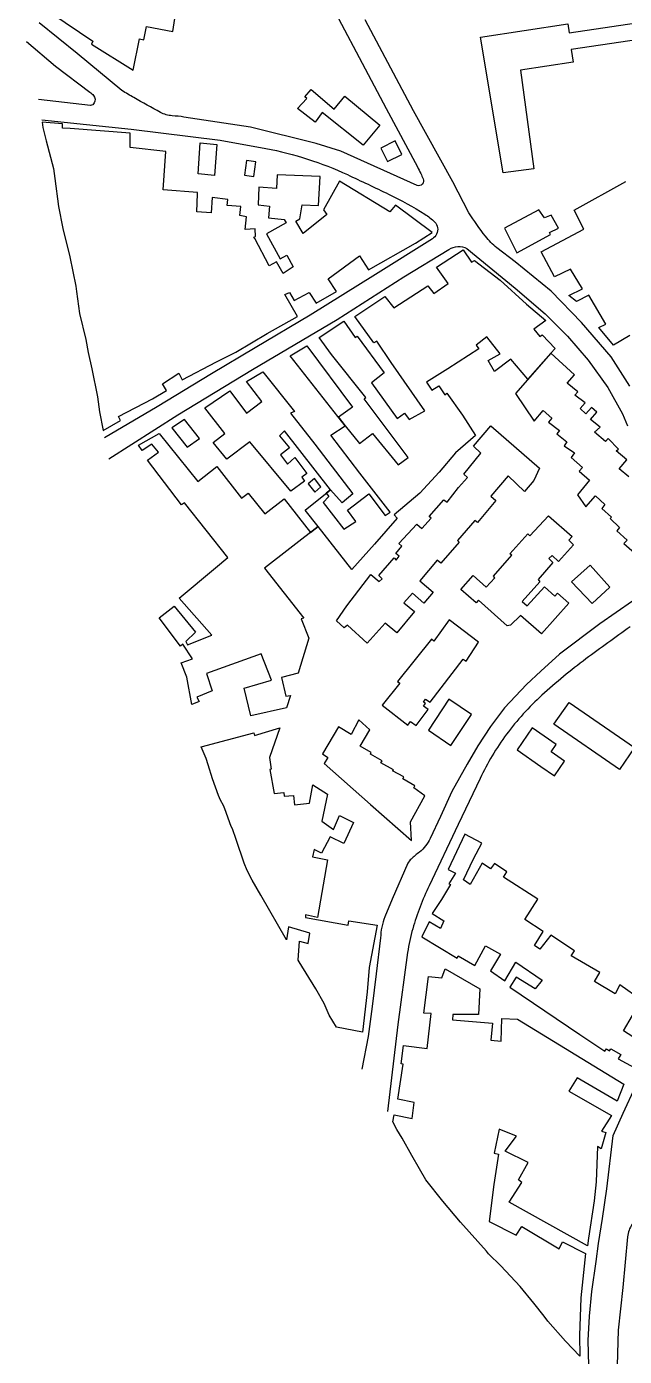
# Model space of a CAD drawing. Header units: metres. Extents: x 320405 to 332543, y 7395686 to 7410003.
# Drawn here: x 320851.4 to 321026.5, y 7406227.4 to 7406617 of the extents above; entities that cross this region are included whole.
import ezdxf

# ---------------------------------------------------------------- set-up
doc = ezdxf.new("R2010")
doc.units = ezdxf.units.M
doc.header["$LTSCALE"] = 10
doc.header["$MEASUREMENT"] = 0
for name, color, linetype in [('Edificações', 30, 'Continuous'), ('Estação', 45, 'Continuous'), ('Vias Primárias', 230, 'Continuous')]:
    doc.layers.add(name, color=color, linetype=linetype)

msp = doc.modelspace()

# ---------------------------------------------------------------- linework, layer by layer
at = {"layer": 'Edificações'}
for points in [[(320858.75, 7406620.81), (320870.76, 7406612.66), (320870.34, 7406611.83), (320882.64, 7406604.22), (320884.42, 7406613.38), (320885.71, 7406613.05), (320886.46, 7406617), (320894.25, 7406615.55), (320894.83, 7406619.29)], [(321028.1, 7406526.49), (321023.37, 7406523.6), (321019.02, 7406528.78), (321021.13, 7406529.78), (321016.07, 7406538.23), (321012.5, 7406536.4), (321010.22, 7406538.2), (321014.22, 7406540.09), (321010.77, 7406545.93), (321006.1, 7406543.65), (321002.14, 7406551.01), (321014.61, 7406557.59), (321011.83, 7406563.14), (321026.97, 7406571.55)], [(321027.87, 7406485.05), (321025, 7406487.42), (321027.26, 7406490.05), (321024.16, 7406492.64), (321024.81, 7406493.19), (321021.76, 7406496.25), (321020.97, 7406495.42), (321017.78, 7406498.14), (321019.4, 7406499.58), (321016.57, 7406501.86), (321018.47, 7406503.98), (321016.9, 7406505.42), (321015.28, 7406503.48), (321013.61, 7406505.05), (321015, 7406506.71), (321012.04, 7406509.03), (321012.87, 7406509.95), (321009.73, 7406512.54), (321011.9, 7406514.96), (321004.96, 7406521.33), (320994.65, 7406509.5), (321000.06, 7406501.41), (321002.72, 7406504.51), (321005.23, 7406502.22), (321004.34, 7406501.05), (321007.52, 7406498.66), (321006.7, 7406497.63), (321009.65, 7406495.28), (321008.92, 7406494.17), (321011.94, 7406492.09), (321010.91, 7406490.69), (321014.23, 7406487.75), (321013.33, 7406486.72), (321016.34, 7406484.12), (321012.83, 7406479.78), (321015.23, 7406476.27), (321018.05, 7406479.5), (321020.83, 7406476.92), (321019.9, 7406475.81), (321022.78, 7406473.25), (321022.41, 7406472.83), (321025.09, 7406470.25), (321024.3, 7406469.23), (321027.36, 7406466.5), (321026.34, 7406465.53), (321029.54, 7406462.84)], [(321005.04, 7406404.52), (321006.52, 7406406.67), (320999.53, 7406411.49), (320995.09, 7406405.06), (321002.09, 7406400.24), (321006.08, 7406397.49), (321009.03, 7406401.77), (321005.04, 7406404.52)], [(321034.43, 7406317.54), (321026.23, 7406322.75), (321031.55, 7406331.78), (321025.18, 7406336.22), (321023.83, 7406333.62), (321017.74, 7406337.2), (321019.29, 7406339.84), (321010.89, 7406344.75), (321011.94, 7406346.17), (321005, 7406350.75), (321001.71, 7406346.66), (321000.19, 7406347.74), (321002.76, 7406351.9), (320997.34, 7406355.43), (321001.16, 7406361.35), (320991.14, 7406367.78), (320992.12, 7406369.31), (320988.44, 7406371.81), (320987.32, 7406370.22), (320984.88, 7406371.89), (320981.32, 7406365.68), (320979.42, 7406366.97), (320982.34, 7406373.17), (320984.77, 7406377.75), (320979.77, 7406380.35), (320974.92, 7406370), (320977.09, 7406368.97), (320975.06, 7406365.86), (320975.57, 7406365.62), (320972.96, 7406361.22), (320970.25, 7406357.11), (320973.67, 7406355.02), (320972.62, 7406352.72), (320969.3, 7406354.71), (320967.17, 7406350.32), (320977.57, 7406344.04), (320977.87, 7406344.72), (320982.71, 7406341.95), (320985.79, 7406347.63), (320990.27, 7406345.19), (320987.32, 7406340.33), (320991.49, 7406337.38), (320994.74, 7406342.88), (321002.46, 7406337.57), (321000.43, 7406335.04), (320994.81, 7406338.52), (320993.01, 7406335.61), (321013.43, 7406321.69), (321020.84, 7406316.85), (321021.28, 7406317.53), (321022.2, 7406316.87), (321022.59, 7406317.49), (321025.52, 7406315.85), (321024.7, 7406314.59), (321032.99, 7406310.06)]]:
    msp.add_lwpolyline(points, dxfattribs=at)
for points in [[(320932.88, 7406596.41), (320934.76, 7406598.56), (320941.5, 7406592.78), (320944.6, 7406596.54), (320954.84, 7406588.11), (320950.03, 7406582.23), (320937.99, 7406591.83), (320935.97, 7406588.92), (320930.76, 7406593), (320933.46, 7406595.91)], [(320855.91, 7406588.97), (320856.1, 7406587.4), (320857.14, 7406583.53), (320859.25, 7406575.34), (320859.62, 7406572.46), (320860.67, 7406564.27), (320861.98, 7406557.81), (320864.01, 7406549.48), (320865.83, 7406540.93), (320865.94, 7406539.36), (320866.84, 7406532.93), (320868.7, 7406525.31), (320869.39, 7406521.46), (320870.5, 7406516.73), (320872.16, 7406508.52), (320872.74, 7406504.1), (320873.79, 7406498.61), (320878.92, 7406501.61), (320878.28, 7406502.71), (320888.22, 7406507.88), (320892.33, 7406510.33), (320891.18, 7406512.31), (320895.96, 7406515.44), (320896.93, 7406513.46), (320906.97, 7406518.73), (320912.72, 7406521.6), (320921.85, 7406527.01), (320930.78, 7406532.07), (320927.04, 7406538.44), (320928.36, 7406539.06), (320929.75, 7406536.67), (320934.21, 7406539.03), (320936.24, 7406535.91), (320942.18, 7406539.37), (320939.73, 7406543.05), (320948.87, 7406549.76), (320951.52, 7406545.7), (320965.35, 7406553.52), (320970.19, 7406556.61), (320959.48, 7406564.64), (320957.78, 7406562.68), (320943.07, 7406571.67), (320938.41, 7406563.23), (320939.37, 7406561.86), (320932.39, 7406556.33), (320930.22, 7406559.99), (320931.44, 7406560.6), (320932.13, 7406564.76), (320936.94, 7406564.52), (320937.37, 7406573.08), (320924.77, 7406573.51), (320924.58, 7406569.5), (320919.43, 7406569.88), (320919.19, 7406564.7), (320922.51, 7406564.39), (320922.21, 7406560.95), (320926.86, 7406560.46), (320927.47, 7406559.49), (320921.63, 7406556.29), (320925.71, 7406548.94), (320927.59, 7406549.97), (320929.51, 7406546.56), (320926.53, 7406544.64), (320924.58, 7406548.01), (320922.42, 7406546.83), (320918.22, 7406554.9), (320917.94, 7406555.3), (320918.4, 7406555.42), (320918.34, 7406557.71), (320915.43, 7406557.5), (320915.83, 7406561.24), (320913.88, 7406561.57), (320914.15, 7406564.28), (320910.16, 7406564.55), (320910.33, 7406566.28), (320905.73, 7406566.84), (320905.43, 7406562.4), (320901.27, 7406562.68), (320901.48, 7406568.01), (320901.48, 7406568.35), (320891.37, 7406569.13), (320892.17, 7406580.33), (320881.71, 7406581.57), (320881.7, 7406585.77), (320864.11, 7406587.07), (320861.84, 7406587.17), (320861.9, 7406588.44)], [(320901.65, 7406573.84), (320902.19, 7406582.9), (320907.13, 7406582.39), (320906.46, 7406573.34)], [(320955.14, 7406581.37), (320957.09, 7406577.4), (320961.33, 7406579.48), (320959.38, 7406583.45)], [(320915.81, 7406577.76), (320915.18, 7406573.4), (320917.93, 7406573.02), (320918.54, 7406577.29)], [(320991.43, 7406557.93), (320995.03, 7406550.67), (321004.92, 7406556.01), (321004.56, 7406556.61), (321007.2, 7406557.93), (321005.1, 7406561.73), (321003.11, 7406560.95), (321001.47, 7406563.29)], [(320990.17, 7406521.08), (320986.26, 7406526.11), (320983.1, 7406523.63), (320983.85, 7406522.51), (320974.76, 7406516.73), (320968.51, 7406512.84), (320970.08, 7406510.47), (320972.16, 7406511.69), (320973.91, 7406509.11), (320974.53, 7406509.53), (320979.08, 7406503.09), (320982.93, 7406497.21), (320977.05, 7406492.09), (320972.27, 7406486.4), (320966.58, 7406480.32), (320959.08, 7406473.93), (320959.94, 7406472.93), (320953.34, 7406465.31), (320946.69, 7406457.9), (320936.79, 7406470.47), (320921.07, 7406458.35), (320932.61, 7406443.69), (320931.79, 7406443.45), (320934.1, 7406437.77), (320930.92, 7406427.54), (320926.04, 7406426.23), (320927.28, 7406420.81), (320928.66, 7406420.99), (320927.52, 7406417.37), (320917.11, 7406415.03), (320915.13, 7406423.2), (320923.12, 7406425.53), (320920.11, 7406433.25), (320904.12, 7406427.41), (320905.76, 7406422.38), (320901.29, 7406420.55), (320901.93, 7406419.22), (320899.8, 7406418.39), (320898.31, 7406426.39), (320896.67, 7406430.54), (320899.95, 7406431.77), (320897.18, 7406436.08), (320896.51, 7406435.5), (320890.22, 7406443.72), (320894.62, 7406447.17), (320900.85, 7406439.52), (320897.98, 7406436.84), (320898.56, 7406435.87), (320905.67, 7406438.64), (320896.07, 7406449.49), (320906.7, 7406458.41), (320910.37, 7406461.45), (320897.63, 7406477.41), (320896.8, 7406476.83), (320886.79, 7406489.93), (320890.03, 7406492.29), (320888.11, 7406494.65), (320885.26, 7406492.73), (320884.13, 7406494.31), (320890.23, 7406497.76), (320901.52, 7406483.73), (320907.08, 7406488.05), (320914.37, 7406478.86), (320916.29, 7406480.28), (320921.13, 7406474.22), (320926.84, 7406478.6), (320934.6, 7406468.78), (320936.79, 7406470.47), (320933, 7406475.31), (320940.4, 7406481.29), (320926.93, 7406498.53), (320925.49, 7406497.09), (320928.42, 7406493.57), (320925.74, 7406491.49), (320927.82, 7406488.81), (320930.01, 7406490.69), (320933.44, 7406486.06), (320932, 7406484.92), (320932.79, 7406483.78), (320928.77, 7406480.86), (320916.74, 7406495.31), (320910.04, 7406490.19), (320906.02, 7406495.15), (320909.49, 7406497.78), (320903.58, 7406505.25), (320910.88, 7406510.21), (320915.84, 7406503.71), (320920.31, 7406507.13), (320915.79, 7406513), (320920.56, 7406515.83), (320929.86, 7406504.19), (320928.72, 7406503.69), (320935.82, 7406494.67), (320946.95, 7406480.12), (320943.82, 7406477.49), (320940.4, 7406481.29), (320939.13, 7406480.26), (320939.9, 7406479.26), (320938.27, 7406477.52), (320944.32, 7406469.69), (320947.85, 7406472.02), (320945.42, 7406475.34), (320951.67, 7406480.1), (320956.45, 7406473.69), (320957.89, 7406474.73), (320948.99, 7406486.16), (320940.49, 7406497.3), (320944.76, 7406500), (320928.57, 7406520.48), (320933.44, 7406523.46), (320946.85, 7406505.49), (320942.73, 7406502.57), (320944.76, 7406500), (320948.89, 7406494.86), (320952.72, 7406497.74), (320960.27, 7406488.6), (320963.2, 7406490.74), (320950.28, 7406507.87), (320950.73, 7406508.27), (320940.69, 7406520.94), (320937.11, 7406525.87), (320944.31, 7406530.68), (320947.66, 7406525.91), (320948.2, 7406526.25), (320956.14, 7406515.49), (320952.42, 7406512.56), (320959.93, 7406502.11), (320962.11, 7406503.7), (320963.45, 7406501.87), (320968.02, 7406504.39), (320958.18, 7406518.6), (320953.96, 7406524.83), (320953.11, 7406524.28), (320947.55, 7406532.07), (320956.35, 7406537.88), (320958.98, 7406534.55), (320968.96, 7406541.05), (320970.7, 7406538.72), (320974.93, 7406541.67), (320971.5, 7406546.52), (320979.3, 7406551.58), (320981.78, 7406547.91), (320982.62, 7406548.46), (320990.12, 7406542.71), (320997.88, 7406535.64), (321003.54, 7406530.81), (321000, 7406528.33), (321001.8, 7406526.15), (321002.4, 7406526.65), (321006.21, 7406522.68), (321004.96, 7406521.33), (320998.26, 7406513.64), (320993.24, 7406519.5), (320988.48, 7406515.91), (320986.6, 7406519.15)], [(320893.9, 7406499.45), (320898.41, 7406493.72), (320902.03, 7406496.25), (320897.68, 7406501.86)], [(320951.12, 7406436.37), (320945.41, 7406441.59), (320944.39, 7406440.79), (320942.22, 7406442.83), (320945.23, 7406447.29), (320952.23, 7406456.42), (320954.71, 7406454.39), (320955.51, 7406455.18), (320954.62, 7406456.11), (320959.05, 7406461.29), (320959.63, 7406460.65), (320960.52, 7406461.84), (320959.54, 7406462.64), (320961.27, 7406464.72), (320960.47, 7406465.56), (320965.74, 7406471.19), (320967.16, 7406469.91), (320969.95, 7406472.92), (320969.33, 7406473.4), (320973.63, 7406478.36), (320974.65, 7406477.61), (320977.97, 7406481.9), (320980.6, 7406484.88), (320979.52, 7406485.88), (320984.42, 7406491.99), (320982.33, 7406494.07), (320987.4, 7406500), (321001.66, 7406487.6), (321000, 7406483.95), (320997.26, 7406480.76), (320992.43, 7406485.37), (320987.4, 7406479.37), (320988.87, 7406478.08), (320983.45, 7406471.73), (320982.69, 7406472.31), (320977.59, 7406466.4), (320978.16, 7406465.91), (320972.7, 7406459.78), (320971.68, 7406460.67), (320966.61, 7406454.63), (320970.48, 7406451.3), (320967.76, 7406448.05), (320964.43, 7406450.98), (320961.9, 7406448.18), (320965.01, 7406445.61), (320959.86, 7406439.34), (320956.44, 7406442.18)], [(320933.86, 7406483.01), (320935.78, 7406480.61), (320937.61, 7406482.11), (320935.75, 7406484.61)], [(320978.65, 7406452.09), (320982.21, 7406456.19), (320986.05, 7406452.77), (320988.58, 7406455.52), (320988.17, 7406455.97), (320993.55, 7406462.08), (320993.01, 7406462.54), (320998.24, 7406468.4), (320998.87, 7406467.81), (321004.29, 7406473.62), (321011.19, 7406467.58), (321010.29, 7406466.46), (321011.65, 7406465.1), (321007.27, 7406460.28), (321005.33, 7406462.04), (321004.42, 7406461.09), (321005.6, 7406459.92), (321001.23, 7406454.94), (321001.79, 7406454.29), (320996.61, 7406448.57), (320998.08, 7406447.24), (321003.1, 7406452.84), (321006.12, 7406450.1), (321006.97, 7406450.97), (321010.26, 7406448.05), (321002.25, 7406439.11), (320996.05, 7406444.45), (320993.13, 7406441.57), (320992.22, 7406441.4), (320983.78, 7406448.96), (320983.07, 7406448.19)], [(321016.47, 7406459.18), (321022.22, 7406452.76), (321017.11, 7406447.97), (321010.99, 7406454.26)], [(320955.6, 7406418.13), (320963.09, 7406412.36), (320963.84, 7406413.36), (320965.5, 7406412.18), (320969.05, 7406416.91), (320967.65, 7406417.87), (320968.22, 7406418.65), (320967.65, 7406419.09), (320968.26, 7406419.92), (320969.66, 7406419.05), (320979.26, 7406431.67), (320980.14, 7406431.06), (320983.77, 7406436.61), (320975.14, 7406443.19), (320970.67, 7406436.89), (320969.97, 7406437.5), (320960.07, 7406425.1), (320960.73, 7406424.63)], [(320975.11, 7406419.89), (320969.18, 7406410.83), (320975.71, 7406406.33), (320981.73, 7406415.47)], [(321010.34, 7406419), (321029.53, 7406405.77), (321025.09, 7406399.33), (321005.9, 7406412.56)], [(320949.13, 7406406.17), (320951.97, 7406410.96), (320948.76, 7406413.87), (320946.52, 7406409.6), (320942.8, 7406411.83), (320938.1, 7406403.9), (320939.59, 7406402.87), (320938.57, 7406401.06), (320952.1, 7406389.1), (320964.11, 7406378.56), (320963.82, 7406384.01), (320968.09, 7406391.63), (320964.79, 7406393.95), (320965.17, 7406394.56), (320961.57, 7406396.6), (320961.91, 7406397.13), (320958.62, 7406398.93), (320958.84, 7406399.25), (320955.17, 7406401.27), (320955.56, 7406401.82), (320952.15, 7406403.83), (320952.36, 7406404.28)], [(320942.14, 7406323.86), (320939.99, 7406327.4), (320938.53, 7406330.81), (320936.16, 7406335.07), (320931.24, 7406343), (320930.94, 7406343.49), (320931.31, 7406349.03), (320933.85, 7406348.39), (320934.34, 7406351.41), (320928.09, 7406353.21), (320927.57, 7406349.44), (320920, 7406362.48), (320917.44, 7406366.9), (320915.96, 7406369.75), (320915.13, 7406371.89), (320912.74, 7406378.86), (320911.67, 7406381.91), (320911.27, 7406382.65), (320909.43, 7406387.85), (320909.1, 7406388.8), (320908.21, 7406390.37), (320907.6, 7406391.75), (320905.82, 7406396.62), (320904.55, 7406400.72), (320903.98, 7406402.56), (320902.48, 7406406.01), (320917.93, 7406410.04), (320918.1, 7406409.31), (320925.58, 7406411.53), (320922.5, 7406402.84), (320923.07, 7406399.42), (320922.63, 7406399.29), (320923.93, 7406392.3), (320926.75, 7406392.61), (320926.85, 7406391.5), (320929.62, 7406391.68), (320929.86, 7406389.01), (320934.31, 7406389.47), (320935.24, 7406394.86), (320939.49, 7406392.12), (320937.86, 7406384.21), (320941.27, 7406381.72), (320943.06, 7406385.83), (320947.18, 7406383.79), (320944.35, 7406377.65), (320940.28, 7406379.64), (320937.82, 7406374.81), (320935.66, 7406375.85), (320935.16, 7406373.73), (320939.57, 7406372.82), (320936.57, 7406355.97), (320933.08, 7406356.8), (320933.12, 7406356.01), (320945.57, 7406353.71), (320945.82, 7406355.03), (320954.05, 7406353.75), (320951.72, 7406341.33), (320951.14, 7406334.19), (320949.81, 7406322.37)], [(321004.12, 7406237.72), (321003.01, 7406239.21), (321000, 7406242.95), (320995.95, 7406247.88), (320990.33, 7406253.97), (320986.69, 7406257.42), (320986.1, 7406258.18), (320978.51, 7406266.68), (320973.31, 7406272.87), (320968.36, 7406279.11), (320966.48, 7406282.3), (320964.25, 7406286.27), (320961.37, 7406291.29), (320959.86, 7406293.91), (320958.67, 7406296.14), (320959.11, 7406298.19), (320964.37, 7406297.12), (320964.94, 7406301.8), (320960.17, 7406302.72), (320961.67, 7406313.02), (320961.17, 7406313.06), (320961.79, 7406318.49), (320968.74, 7406317.58), (320969.94, 7406327.84), (320967.79, 7406327.94), (320969.13, 7406338.68), (320973.05, 7406338.25), (320973.97, 7406340.9), (320984.19, 7406335.03), (320983.76, 7406327.6), (320976.22, 7406327.57), (320976.19, 7406326.01), (320987.84, 7406324.97), (320987.42, 7406320.02), (320990.41, 7406319.71), (320990.64, 7406326.35), (320995.25, 7406326.18), (321026.35, 7406307.12), (321024.46, 7406302.2), (321012.74, 7406308.99), (321010.3, 7406305.07), (321022.8, 7406297.95), (321019.86, 7406293.4), (321021.07, 7406293.01), (321019.74, 7406288.17), (321018.64, 7406288.84), (321018.29, 7406278.54), (321017.66, 7406273), (321015.97, 7406262.08), (321015.69, 7406259.79), (320992.75, 7406272.62), (320996.46, 7406278.32), (320995.46, 7406279.11), (320998.38, 7406284.23), (320991.64, 7406287.56), (320994.87, 7406291.91), (320989.86, 7406293.93), (320988.35, 7406286.91), (320989.67, 7406286.66), (320988.28, 7406277.8), (320986.89, 7406266.96), (320994.8, 7406262.91), (320996.51, 7406265.44), (321007.42, 7406258.92), (321008.37, 7406261), (321015.14, 7406257.59), (321013.75, 7406244.54), (321013.37, 7406233.52), (321013.43, 7406227.46), (321009.28, 7406231.9)]]:
    msp.add_lwpolyline(points, close=True, dxfattribs=at)
at = {"layer": 'Estação'}
msp.add_lwpolyline([(321071.73, 7406617.41), (321051.57, 7406614.12), (321051.23, 7406616.17), (321010.94, 7406610.25), (321011.48, 7406606.58), (320996.08, 7406604.2), (321000, 7406575.29), (320990.98, 7406574.13), (320984.35, 7406613.82), (321010, 7406617.76), (321010.4, 7406615.1), (321050.54, 7406621.05)], dxfattribs=at)
at = {"layer": 'Vias Primárias'}
for points in [[(320935.76, 7406632.74), (320956.69, 7406592.99), (320965.88, 7406575.88, -0.010383), (320966.86, 7406573.95, -0.012058), (320967.57, 7406572.39, -0.632078), (320965.78, 7406570.37), (320943.49, 7406580.42), (320936.25, 7406582.7), (320916.94, 7406587.47), (320897.48, 7406590.45, 0.021039), (320894.02, 7406590.83, -0.108332), (320890.62, 7406591.82, -0.003132), (320882.79, 7406596.15, -0.01204), (320879.3, 7406598.23), (320866.21, 7406609.1), (320855.02, 7406618.07)], [(321028.08, 7406511.62), (321022.63, 7406520.2), (321013.97, 7406530.29), (321005.07, 7406539.46), (320994.5, 7406548), (320989.15, 7406552.16, -0.064913), (320985.82, 7406555.53, -0.016117), (320980.91, 7406562.44), (320976.24, 7406571.46), (320964.75, 7406592.32), (320950.56, 7406618.98)], [(320851.36, 7406612.57), (320859.79, 7406605.32), (320869.94, 7406597.76, -0.060758), (320870.98, 7406596.77, -0.298138), (320871.21, 7406594.6, -0.246825), (320870.08, 7406593.8), (320854.84, 7406595.55)], [(320855.82, 7406589.63), (320881.97, 7406586.86), (320908.05, 7406583.65), (320921.47, 7406581.23, -0.034228), (320933.7, 7406578.16, -0.029529), (320945.36, 7406573.58, -0.004568), (320957.46, 7406567.86, -0.026689), (320968.09, 7406561.99, -0.053081), (320970.92, 7406559.77, -0.33475), (320971.49, 7406556.14, -0.129177), (320970.26, 7406554.82), (320953.64, 7406544.3), (320934.49, 7406532.42), (320918.35, 7406522.87), (320905.56, 7406515.19), (320889.6, 7406505.53), (320874.21, 7406496.46)], [(320875.42, 7406490.35), (320895.7, 7406503.19), (320917.58, 7406516.49), (320942.35, 7406531.12), (320961.87, 7406543.63), (320975.13, 7406551.7, -0.115701), (320977.74, 7406552.55, -0.160032), (320980.34, 7406551.94), (320994.5, 7406540.33), (321003.31, 7406532.84), (321005.96, 7406530.18), (321009.89, 7406526.26), (321015.96, 7406519.2), (321021.64, 7406511.25), (321025.99, 7406503.48), (321027.49, 7406500)], [(321043.27, 7406458.63), (321019.37, 7406442), (321007.56, 7406433.12), (321002.02, 7406428.16), (320997.81, 7406424.24), (320991.4, 7406417.4), (320987.28, 7406411.9), (320983.6, 7406406.27), (320980.47, 7406400.88), (320975.96, 7406392.9), (320972.68, 7406385.6), (320969.64, 7406379.13, -0.11634), (320966.46, 7406375.12, 0.014974), (320964.06, 7406373.1, 0.083717), (320963.08, 7406371.88), (320958.52, 7406361.35), (320956.36, 7406356.16, 0.095224), (320955.09, 7406349.98), (320953.77, 7406339.5), (320952.64, 7406329.9), (320951.46, 7406321.13), (320949.59, 7406311.58)], [(321028.21, 7406441.13, 0.005571), (321015.25, 7406431.7, 0.024131), (321002.37, 7406421.1, 0.049615), (320992, 7406409.63, 0.047803), (320984.23, 7406396.68), (320977.79, 7406383.17), (320969.31, 7406365.27, 0.038533), (320964.51, 7406352.7, 0.038621), (320963.02, 7406345.71), (320960.19, 7406324.59), (320957.07, 7406299.15)], [(321016.09, 7406224.7), (321015.92, 7406232.1), (321016.31, 7406239.23), (321016.99, 7406246.42), (321018.31, 7406255.17), (321018.99, 7406260.46), (321020.09, 7406267.82), (321021.35, 7406276.5), (321023.28, 7406292.12), (321026.2, 7406298.68), (321029.75, 7406306.45), (321030.41, 7406307.82), (321036.97, 7406304.34), (321033.4, 7406295.25, 0.037923), (321032.62, 7406292.71, 0.194526), (321032.99, 7406290.46, 0.135187), (321034.88, 7406288.68), (321063.66, 7406269.77), (321087.47, 7406253.35), (321104.83, 7406241.81), (321114.07, 7406235.3, 0.011516), (321120.62, 7406230.9, 0.113394), (321131.05, 7406227.18, 0.054358)], [(321112.23, 7406226.87), (321094.56, 7406238.4), (321076.68, 7406250.6), (321061.78, 7406260.78), (321050.4, 7406268.5, 0.090928), (321042.89, 7406271.81, 0.182632), (321033.93, 7406270.66, 0.119286), (321028.79, 7406266.09, 0.132464), (321027.48, 7406262.43), (321026.12, 7406247.59), (321024.75, 7406235.11), (321024.33, 7406221.27)]]:
    msp.add_lwpolyline(points, format="xyb", dxfattribs=at)

doc.saveas('drawing.dxf')
